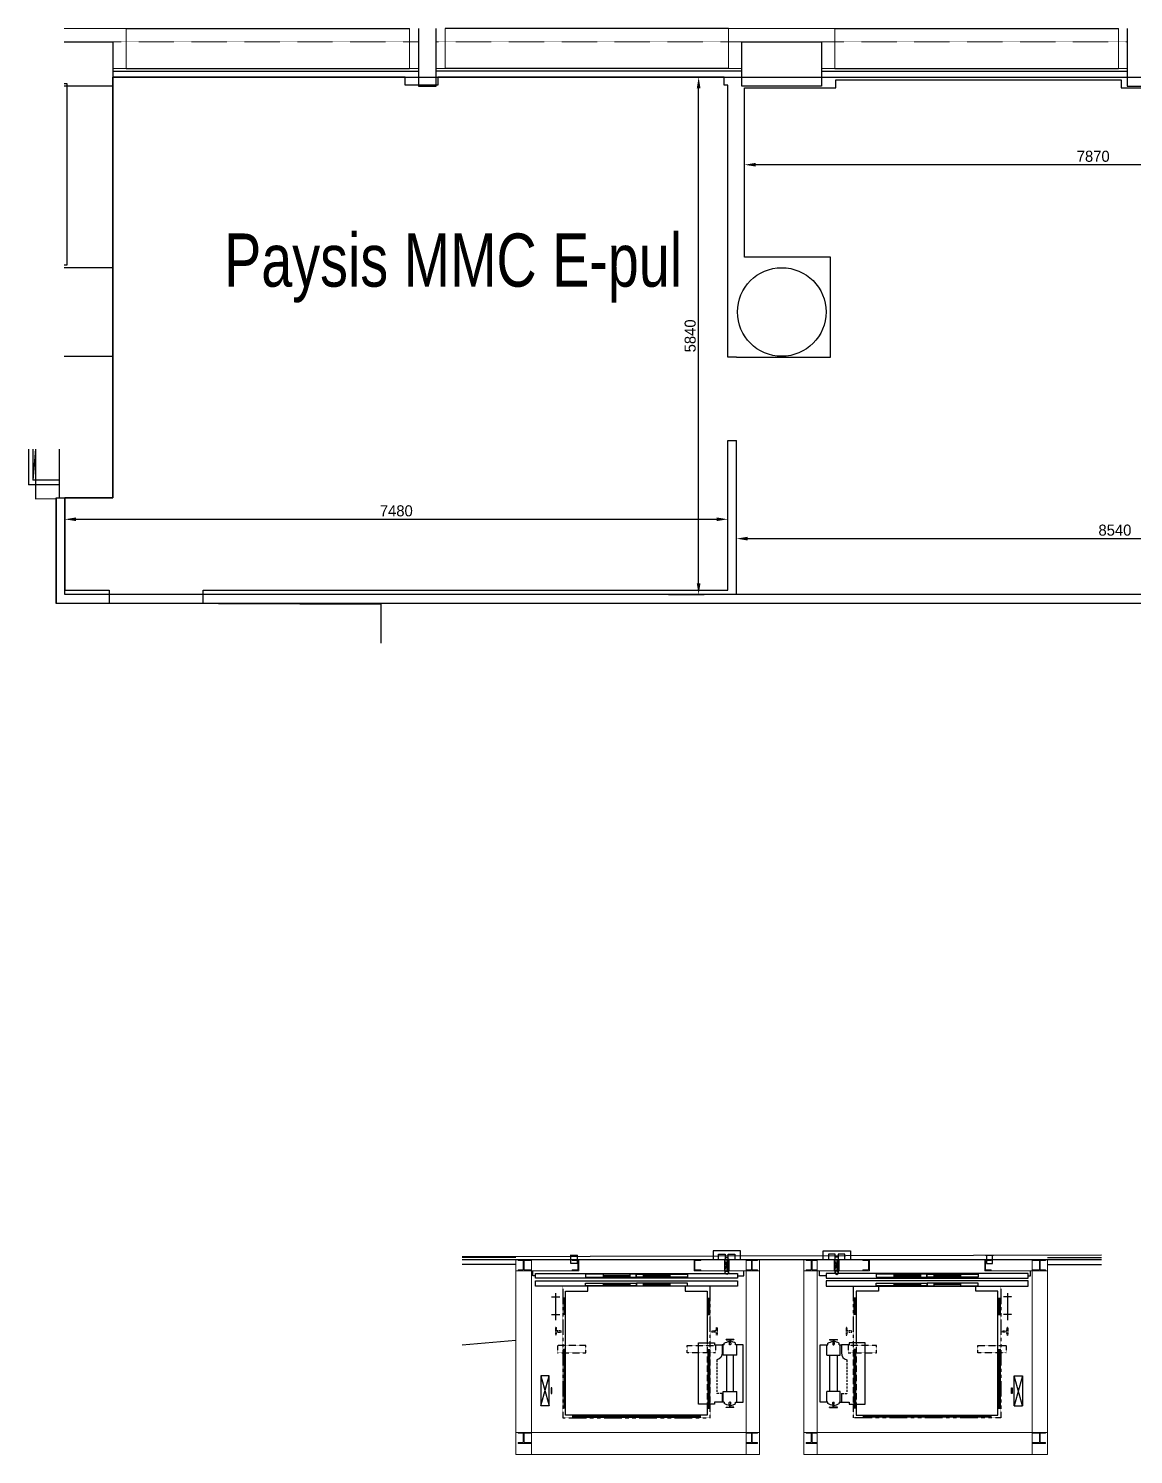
# Model space of a CAD drawing. Header units: millimetres. Extents: x 1367137 to 1391787, y -113814 to -97714.
# Drawn here: x 1367137 to 1379606, y -113814 to -97714 of the extents above; entities that cross this region are included whole.
import ezdxf

# ---------------------------------------------------------------- set-up
doc = ezdxf.new("R2010")
doc.units = ezdxf.units.MM
for name, pattern in [('CENTER2', [1.125, 0.75, -0.125, 0.125, -0.125]), ('DIVIDE', [1.25, 0.5, -0.25, 0, -0.25, 0, -0.25]), ('HIDDEN', [0.375, 0.25, -0.125]), ('PHANTOM', [2.5, 1.25, -0.25, 0.25, -0.25, 0.25, -0.25])]:
    doc.linetypes.add(name, pattern=pattern)
for name, color, linetype in [('Baca', 7, 'Continuous'), ('Divar-esas', 7, 'Continuous'), ('Divar-komek', 7, 'Continuous'), ('Lift', 7, 'Continuous'), ('Meheccer', 7, 'Continuous'), ('OFFICE_BOUNDARY', 3, 'Continuous'), ('Pencere', 7, 'Continuous'), ('plita 2', 7, 'Continuous'), ('sutun1', 7, 'Continuous'), ('Tavan', 7, 'Continuous')]:
    doc.layers.add(name, color=color, linetype=linetype)
doc.layers.add('Metalkonstruksiya', color=206, linetype='Continuous', lineweight=9)
doc.layers.add('obl. keramogranit', color=138, linetype='Continuous', lineweight=18, true_color=0x005252)
doc.layers.add('plita', color=182, linetype='Continuous', lineweight=5, true_color=0x3a07c5)
doc.styles.add('Yazilar', font='txt', dxfattribs={"width": 0.75})

msp = doc.modelspace()

# ---------------------------------------------------------------- linework, layer by layer
at = {"color": 1, "lineweight": 30}
for p, q in [((1368087, -103014), (1368087, -98264)), ((1368087, -98264), (1383087, -98264)), ((1367547, -103014), (1368087, -103014)), ((1367547, -104104), (1367547, -103014)), ((1383667, -104104), (1367547, -104104))]:
    msp.add_line(p, q, dxfattribs=at)
at = {"color": 18, "lineweight": -2, "true_color": 0x000000}
for p, q in [((1368087, -103014), (1368087, -98264)), ((1368087, -98264), (1383087, -98264)), ((1367547, -103014), (1368087, -103014)), ((1367547, -104104), (1367547, -103014)), ((1383667, -104104), (1367547, -104104))]:
    msp.add_line(p, q, dxfattribs=at)
at = {"color": 0, "lineweight": -2, "transparency": 16777216}
for p, q in [((1374359, -98264), (1374761, -98264)), ((1374699, -103979), (1374699, -98389)), ((1375217, -99686), (1375217, -99189)), ((1382962, -99252), (1375342, -99252)), ((1367547, -103527), (1367547, -103192)), ((1375027, -103527), (1375027, -103192)), ((1367672, -103255), (1374902, -103255)), ((1375127, -103699), (1375127, -103411)), ((1375252, -103473), (1383542, -103473)), ((1374359, -104104), (1374761, -104104))]:
    msp.add_line(p, q, dxfattribs=at)
for p, q in [((1376247, -98384), (1376247, -98294)), ((1376247, -98294), (1379467, -98294)), ((1379467, -98294), (1379467, -98384)), ((1375217, -100294), (1375217, -98384)), ((1375217, -98384), (1376247, -98384)), ((1379467, -98384), (1379847, -98384)), ((1376187, -100294), (1375217, -100294)), ((1376187, -101424), (1376187, -100294)), ((1375127, -101424), (1376187, -101424)), ((1375127, -104104), (1375127, -102364)), ((1383667, -104104), (1375127, -104104))]:
    msp.add_line(p, q)
for points in [[(1368207, -98264), (1368087, -98264), (1368087, -103014), (1367547, -103014), (1367547, -104054)], [(1368207, -98264), (1368087, -98264), (1368087, -103014), (1367547, -103014), (1367547, -104054)], [(1375127, -101424), (1375027, -101424), (1375027, -98354), (1374987, -98354), (1374987, -98264), (1371757, -98264), (1371757, -98354), (1371387, -98354), (1371387, -98264), (1368207, -98264)], [(1369107, -104204), (1369107, -104054), (1375027, -104054), (1375027, -102364), (1375127, -102364)], [(1367547, -104054), (1368047, -104054), (1368047, -104204)]]:
    msp.add_lwpolyline(points)
at = {"color": 18, "lineweight": 30, "true_color": 0x000000}
msp.add_lwpolyline([(1383767, -103014), (1383767, -104204), (1383667, -104204), (1367547, -104204), (1367447, -104204), (1367447, -103014), (1367547, -103014)], dxfattribs=at)
at = {"color": 0, "transparency": 16777216}
for points in [[(1374678, -98389), (1374720, -98389), (1374699, -98264)], [(1375342, -99231), (1375342, -99272), (1375217, -99252)], [(1367672, -103234), (1367672, -103275), (1367547, -103255)], [(1374902, -103234), (1374902, -103275), (1375027, -103255)], [(1375252, -103452), (1375252, -103494), (1375127, -103473)], [(1374678, -103979), (1374720, -103979), (1374699, -104104)]]:
    msp.add_solid(points, dxfattribs=at)
at = {"layer": 'Baca', "linetype": 'ByBlock'}
msp.add_line((1367214, -102464), (1367187, -102814), dxfattribs=at)
at = {"layer": 'Baca'}
msp.add_line((1372637, -112525), (1372029, -112580), dxfattribs=at)
at = {"layer": 'Divar-komek'}
for p, q in [((1368237, -97714), (1371437, -97714)), ((1375037, -97714), (1371837, -97714)), ((1376237, -97714), (1379437, -97714))]:
    msp.add_line(p, q, dxfattribs=at)
at = {"layer": 'Lift'}
for p, q in [((1373248, -111566), (1373335, -111566)), ((1378025, -111566), (1377938, -111566)), ((1374999, -111585), (1375033, -111585)), ((1375016, -111614), (1375016, -111739)), ((1376274, -111585), (1376240, -111585)), ((1376257, -111614), (1376257, -111739)), ((1372829, -111796), (1372829, -111739)), ((1372857, -111796), (1372829, -111796)), ((1373621, -111778), (1373621, -111810)), ((1373621, -111791), (1373921, -111791)), ((1373621, -111794), (1373921, -111794)), ((1373621, -111796), (1373921, -111796)), ((1373621, -111878), (1373621, -111910)), ((1373621, -111891), (1373921, -111891)), ((1373621, -111894), (1373921, -111894)), ((1373921, -111778), (1373921, -111810)), ((1373921, -111878), (1373921, -111910)), ((1374073, -111778), (1374073, -111810)), ((1374373, -111791), (1374073, -111791)), ((1374073, -111794), (1374373, -111794)), ((1374373, -111796), (1374073, -111796)), ((1374073, -111878), (1374073, -111910)), ((1374373, -111891), (1374073, -111891)), ((1374073, -111894), (1374373, -111894)), ((1374373, -111778), (1374373, -111810)), ((1374373, -111878), (1374373, -111910)), ((1374998, -111762), (1374998, -111739)), ((1375036, -111762), (1375036, -111739)), ((1376238, -111762), (1376238, -111739)), ((1376276, -111762), (1376276, -111739)), ((1376901, -111778), (1376901, -111810)), ((1376901, -111791), (1377201, -111791)), ((1377201, -111794), (1376901, -111794)), ((1376901, -111796), (1377201, -111796)), ((1376901, -111878), (1376901, -111910)), ((1376901, -111891), (1377201, -111891)), ((1377201, -111894), (1376901, -111894)), ((1377201, -111778), (1377201, -111810)), ((1377201, -111878), (1377201, -111910)), ((1377353, -111778), (1377353, -111810)), ((1377653, -111791), (1377353, -111791)), ((1377653, -111794), (1377353, -111794)), ((1377653, -111796), (1377353, -111796)), ((1377353, -111878), (1377353, -111910)), ((1377653, -111891), (1377353, -111891)), ((1377653, -111894), (1377353, -111894)), ((1377653, -111778), (1377653, -111810)), ((1377653, -111878), (1377653, -111910)), ((1378417, -111796), (1378444, -111796)), ((1378444, -111796), (1378444, -111739)), ((1373197, -112049), (1373166, -112049)), ((1373176, -112049), (1373176, -112233)), ((1373181, -112049), (1373181, -112233)), ((1373186, -112049), (1373186, -112233)), ((1373621, -111896), (1373921, -111896)), ((1374373, -111896), (1374073, -111896)), ((1374797, -112049), (1374828, -112049)), ((1374807, -112049), (1374807, -112233)), ((1374812, -112049), (1374812, -112233)), ((1374817, -112049), (1374817, -112233)), ((1376477, -112049), (1376446, -112049)), ((1376456, -112049), (1376456, -112233)), ((1376461, -112049), (1376461, -112233)), ((1376466, -112049), (1376466, -112233)), ((1376901, -111896), (1377201, -111896)), ((1377653, -111896), (1377353, -111896)), ((1378077, -112049), (1378108, -112049)), ((1378087, -112049), (1378087, -112233)), ((1378092, -112049), (1378092, -112233)), ((1378097, -112049), (1378097, -112233)), ((1373197, -112233), (1373166, -112233)), ((1374797, -112233), (1374828, -112233)), ((1376477, -112233), (1376446, -112233)), ((1378077, -112233), (1378108, -112233)), ((1373197, -112629), (1373166, -112629)), ((1373176, -112629), (1373176, -113289)), ((1373181, -112629), (1373181, -113289)), ((1373186, -112629), (1373186, -113289)), ((1374797, -112629), (1374828, -112629)), ((1374807, -112629), (1374807, -113289)), ((1374812, -112629), (1374812, -113289)), ((1374817, -112629), (1374817, -113289)), ((1376477, -112629), (1376446, -112629)), ((1376456, -112629), (1376456, -113289)), ((1376461, -112629), (1376461, -113289)), ((1376466, -112629), (1376466, -113289)), ((1378077, -112629), (1378108, -112629)), ((1378087, -112629), (1378087, -113289)), ((1378092, -112629), (1378092, -113289)), ((1378097, -112629), (1378097, -113289)), ((1373197, -113289), (1373166, -113289)), ((1374797, -113289), (1374828, -113289)), ((1376477, -113289), (1376446, -113289)), ((1378077, -113289), (1378108, -113289)), ((1373277, -113369), (1373277, -113399)), ((1373277, -113379), (1374717, -113379)), ((1373277, -113384), (1374717, -113384)), ((1373277, -113389), (1374717, -113389)), ((1374717, -113369), (1374717, -113399)), ((1376557, -113369), (1376557, -113399)), ((1377997, -113379), (1376557, -113379)), ((1377997, -113384), (1376557, -113384)), ((1377997, -113389), (1376557, -113389)), ((1377997, -113369), (1377997, -113399))]:
    msp.add_line(p, q, dxfattribs=at)
at = {"layer": 'Lift', "linetype": 'CENTER2'}
for p, q in [((1375042, -111739), (1374992, -111614)), ((1374992, -111739), (1375042, -111614)), ((1376232, -111739), (1376282, -111614)), ((1376282, -111739), (1376232, -111614)), ((1373038, -112034), (1373133, -112034)), ((1373086, -112297), (1373086, -111994)), ((1378235, -112034), (1378140, -112034)), ((1378188, -112297), (1378188, -111994)), ((1373038, -112234), (1373133, -112234)), ((1378235, -112234), (1378140, -112234))]:
    msp.add_line(p, q, dxfattribs=at)
at = {"layer": 'Lift', "linetype": 'HIDDEN', "ltscale": 10}
for p, q in [((1374998, -111739), (1374998, -111614)), ((1375036, -111739), (1375036, -111614)), ((1376238, -111739), (1376238, -111614)), ((1376276, -111739), (1376276, -111614))]:
    msp.add_line(p, q, dxfattribs=at)
at = {"layer": 'Lift', "linetype": 'Continuous'}
for p, q in [((1373197, -113369), (1373197, -111969)), ((1373197, -111969), (1373447, -111969)), ((1373447, -111969), (1373447, -111914)), ((1377827, -111969), (1377827, -111914)), ((1378077, -111969), (1377827, -111969)), ((1378077, -113369), (1378077, -111969)), ((1374797, -113241), (1374797, -113369)), ((1376477, -113241), (1376477, -113369)), ((1374797, -113369), (1373197, -113369)), ((1376477, -113369), (1378077, -113369))]:
    msp.add_line(p, q, dxfattribs=at)
at = {"layer": 'Lift', "linetype": 'PHANTOM', "ltscale": 0.5}
for p, q in [((1374828, -112557), (1374828, -111914)), ((1376446, -112557), (1376446, -111914))]:
    msp.add_line(p, q, dxfattribs=at)
at = {"layer": 'Lift', "linetype": 'ByBlock'}
for p, q in [((1375098, -112514), (1375008, -112514)), ((1375008, -112514), (1375008, -112516)), ((1375009, -112518), (1375046, -112522)), ((1375050, -112526), (1375050, -112547)), ((1375056, -112526), (1375056, -112547)), ((1375096, -112518), (1375060, -112522)), ((1375098, -112514), (1375098, -112516)), ((1376176, -112514), (1376266, -112514)), ((1376176, -112514), (1376176, -112516)), ((1376177, -112518), (1376214, -112522)), ((1376218, -112526), (1376218, -112547)), ((1376224, -112526), (1376224, -112547)), ((1376264, -112518), (1376228, -112522)), ((1376266, -112514), (1376266, -112516)), ((1374989, -112574), (1374963, -112574)), ((1374963, -112574), (1374963, -112666)), ((1374976, -112694), (1374976, -112574)), ((1375129, -112694), (1374976, -112694)), ((1374989, -112574), (1374989, -112558)), ((1375013, -112694), (1375013, -113104)), ((1375045, -112551), (1375045, -112570)), ((1375048, -112549), (1375047, -112549)), ((1375057, -112574), (1375049, -112574)), ((1375059, -112549), (1375058, -112549)), ((1375061, -112551), (1375061, -112570)), ((1375093, -113104), (1375093, -112694)), ((1375129, -112694), (1375129, -112574)), ((1376144, -112694), (1376144, -112574)), ((1376144, -112694), (1376297, -112694)), ((1376181, -113104), (1376181, -112694)), ((1376213, -112551), (1376213, -112570)), ((1376215, -112549), (1376216, -112549)), ((1376217, -112574), (1376225, -112574)), ((1376226, -112549), (1376227, -112549)), ((1376229, -112551), (1376229, -112570)), ((1376261, -112694), (1376261, -113104)), ((1376284, -112574), (1376284, -112558)), ((1376284, -112574), (1376311, -112574)), ((1376297, -112694), (1376297, -112574)), ((1376311, -112574), (1376311, -112666)), ((1374963, -113126), (1374963, -113224)), ((1374976, -113104), (1375129, -113104)), ((1374976, -113224), (1374976, -113104)), ((1375129, -113224), (1375129, -113104)), ((1376297, -113104), (1376144, -113104)), ((1376144, -113224), (1376144, -113104)), ((1376297, -113224), (1376297, -113104)), ((1376311, -113126), (1376311, -113224)), ((1374989, -113224), (1374963, -113224)), ((1374989, -113224), (1374989, -113239)), ((1375008, -113284), (1375008, -113281)), ((1375098, -113284), (1375008, -113284)), ((1375009, -113279), (1375046, -113276)), ((1375045, -113246), (1375045, -113228)), ((1375048, -113248), (1375047, -113248)), ((1375057, -113224), (1375049, -113224)), ((1375050, -113272), (1375050, -113250)), ((1375056, -113272), (1375056, -113250)), ((1375059, -113248), (1375058, -113248)), ((1375096, -113279), (1375060, -113276)), ((1375061, -113246), (1375061, -113228)), ((1375098, -113284), (1375098, -113281)), ((1376176, -113284), (1376176, -113281)), ((1376176, -113284), (1376266, -113284)), ((1376177, -113279), (1376214, -113276)), ((1376213, -113246), (1376213, -113228)), ((1376215, -113248), (1376216, -113248)), ((1376217, -113224), (1376225, -113224)), ((1376218, -113272), (1376218, -113250)), ((1376224, -113272), (1376224, -113250)), ((1376226, -113248), (1376227, -113248)), ((1376264, -113279), (1376228, -113276)), ((1376229, -113246), (1376229, -113228)), ((1376266, -113284), (1376266, -113281)), ((1376284, -113224), (1376311, -113224)), ((1376284, -113224), (1376284, -113239))]:
    msp.add_line(p, q, dxfattribs=at)
at = {"layer": 'Lift', "linetype": 'HIDDEN'}
for p, q in [((1374797, -112557), (1374797, -113241)), ((1374828, -113241), (1374828, -112557)), ((1376446, -113241), (1376446, -112557)), ((1376477, -112557), (1376477, -113241))]:
    msp.add_line(p, q, dxfattribs=at)
at = {"layer": 'Lift', "linetype": 'HIDDEN', "ltscale": 100}
for p, q in [((1374903, -112745), (1374903, -113126)), ((1376371, -112745), (1376371, -113126)), ((1374963, -113126), (1374903, -113126)), ((1376311, -113126), (1376371, -113126))]:
    msp.add_line(p, q, dxfattribs=at)
at = {"layer": 'Lift', "extrusion": (0, 0, -1), "const_width": 13.1}
msp.add_lwpolyline([(-1373248, -111566), (-1373335, -111566)], dxfattribs=at)
at = {"layer": 'Lift', "extrusion": (0, 0, -1)}
for points in [[(-1373327, -111573), (-1373327, -111659), (-1373327, -111659), (-1373257, -111659), (-1373257, -111566)], [(-1374923, -111614), (-1374923, -111553), (-1374999, -111553), (-1374999, -111614)], [(-1375033, -111614), (-1375033, -111553), (-1375109, -111553), (-1375109, -111614)], [(-1375137, -111796), (-1375210, -111796), (-1375210, -111739)]]:
    msp.add_lwpolyline(points, dxfattribs=at)
at = {"layer": 'Lift', "ltscale": 2, "extrusion": (0, 0, -1)}
msp.add_lwpolyline([(-1375170, -111614), (-1375170, -111514), (-1374863, -111514), (-1374863, -111614)], dxfattribs=at)
at = {"layer": 'Lift', "ltscale": 2}
msp.add_lwpolyline([(1376104, -111614), (1376104, -111514), (1376411, -111514), (1376411, -111614)], dxfattribs=at)
at = {"layer": 'Lift'}
for points in [[(1376240, -111614), (1376240, -111553), (1376164, -111553), (1376164, -111614)], [(1376350, -111614), (1376350, -111553), (1376274, -111553), (1376274, -111614)], [(1377947, -111573), (1377947, -111659), (1377947, -111659), (1378017, -111659), (1378017, -111566)], [(1376137, -111796), (1376063, -111796), (1376063, -111739)]]:
    msp.add_lwpolyline(points, dxfattribs=at)
at = {"layer": 'Lift', "const_width": 13.1}
msp.add_lwpolyline([(1378025, -111566), (1377938, -111566)], dxfattribs=at)
at = {"layer": 'Lift', "linetype": 'Continuous', "extrusion": (0, 0, -1)}
for points in [[(-1375042, -111614), (-1375042, -111614), (-1374992, -111614), (-1374992, -111739), (-1375042, -111739), (-1375042, -111614)], [(-1375137, -111769), (-1375137, -111824), (-1372857, -111824), (-1372857, -111769), (-1375137, -111769)], [(-1375137, -111854), (-1375137, -111914), (-1372857, -111914), (-1372857, -111854), (-1375137, -111854)], [(-1374547, -111914), (-1374547, -111969), (-1374797, -111969), (-1374797, -112557)], [(-1373014, -113264), (-1373014, -112924), (-1372918, -112924), (-1373014, -113264), (-1372918, -113264), (-1373014, -112924), (-1372918, -112924), (-1372918, -113264)]]:
    msp.add_lwpolyline(points, dxfattribs=at)
at = {"layer": 'Lift', "linetype": 'Continuous'}
for points in [[(1376232, -111614), (1376232, -111614), (1376282, -111614), (1376282, -111739), (1376232, -111739), (1376232, -111614)], [(1376137, -111769), (1376137, -111824), (1378417, -111824), (1378417, -111769), (1376137, -111769)], [(1376137, -111854), (1376137, -111914), (1378417, -111914), (1378417, -111854), (1376137, -111854)], [(1376727, -111914), (1376727, -111969), (1376477, -111969), (1376477, -112557)], [(1378259, -113264), (1378259, -112924), (1378355, -112924), (1378259, -113264), (1378355, -113264), (1378259, -112924), (1378355, -112924), (1378355, -113264)]]:
    msp.add_lwpolyline(points, dxfattribs=at)
at = {"layer": 'Lift', "linetype": 'Continuous', "extrusion": (0, 0, -1)}
for points in [[(-1373422, -111810), (-1373994, -111810), (-1373994, -111778), (-1373422, -111778)], [(-1373422, -111878), (-1373994, -111878), (-1373994, -111910), (-1373422, -111910)], [(-1374572, -111810), (-1373999, -111810), (-1373999, -111778), (-1374572, -111778)], [(-1374572, -111878), (-1373999, -111878), (-1373999, -111910), (-1374572, -111910)]]:
    msp.add_lwpolyline(points, close=True, dxfattribs=at)
at = {"layer": 'Lift', "linetype": 'Continuous'}
for points in [[(1376702, -111810), (1377274, -111810), (1377274, -111778), (1376702, -111778)], [(1376702, -111878), (1377274, -111878), (1377274, -111910), (1376702, -111910)], [(1377852, -111810), (1377279, -111810), (1377279, -111778), (1377852, -111778)], [(1377852, -111878), (1377279, -111878), (1377279, -111910), (1377852, -111910)]]:
    msp.add_lwpolyline(points, close=True, dxfattribs=at)
at = {"layer": 'Lift', "linetype": 'PHANTOM', "ltscale": 0.5, "extrusion": (0, 0, -1)}
msp.add_lwpolyline([(-1373166, -111914), (-1373166, -113399), (-1374828, -113399), (-1374828, -113241)], dxfattribs=at)
at = {"layer": 'Lift', "linetype": 'PHANTOM', "ltscale": 0.5}
msp.add_lwpolyline([(1378108, -111914), (1378108, -113399), (1376446, -113399), (1376446, -113241)], dxfattribs=at)
at = {"layer": 'Lift', "linetype": 'DIVIDE', "extrusion": (0, 0, -1)}
for points in [[(-1373147, -112417), (-1373146, -112416), (-1373113, -112416, 0.355675), (-1373109, -112419), (-1373099, -112419, 0.393341), (-1373095, -112415), (-1373093, -112382, -0.393341), (-1373090, -112379), (-1373085, -112379), (-1373085, -112468), (-1373090, -112468, -0.393341), (-1373093, -112465), (-1373095, -112432, 0.393341), (-1373099, -112428), (-1373109, -112428, 0.355675), (-1373113, -112432), (-1373146, -112432), (-1373147, -112431)], [(-1374847, -112417), (-1374848, -112416), (-1374880, -112416, -0.355675), (-1374884, -112419), (-1374894, -112419, -0.393341), (-1374898, -112415), (-1374900, -112382, 0.393341), (-1374903, -112379), (-1374909, -112379), (-1374909, -112468), (-1374903, -112468, 0.393341), (-1374900, -112465), (-1374898, -112432, -0.393341), (-1374894, -112428), (-1374884, -112428, -0.355675), (-1374880, -112432), (-1374848, -112432), (-1374847, -112431)]]:
    msp.add_lwpolyline(points, format="xyb", close=True, dxfattribs=at)
at = {"layer": 'Lift', "linetype": 'ByBlock', "extrusion": (0, 0, -1)}
msp.add_lwpolyline([(-1375056, -113261, -0.106881), (-1375116, -113239), (-1375116, -113224), (-1375203, -113224), (-1375203, -112574), (-1375116, -112574), (-1375116, -112558, -0.106881), (-1375056, -112536)], format="xyb", dxfattribs=at)
at = {"layer": 'Lift', "linetype": 'ByBlock'}
msp.add_lwpolyline([(1376218, -113261, -0.106881), (1376157, -113239), (1376157, -113224), (1376071, -113224), (1376071, -112574), (1376157, -112574), (1376157, -112558, -0.106881), (1376218, -112536)], format="xyb", dxfattribs=at)
at = {"layer": 'Lift', "linetype": 'DIVIDE'}
for points in [[(1376427, -112417), (1376426, -112416), (1376393, -112416, -0.355675), (1376389, -112419), (1376379, -112419, -0.393341), (1376375, -112415), (1376373, -112382, 0.393341), (1376370, -112379), (1376365, -112379), (1376365, -112468), (1376370, -112468, 0.393341), (1376373, -112465), (1376375, -112432, -0.393341), (1376379, -112428), (1376389, -112428, -0.355675), (1376393, -112432), (1376426, -112432), (1376427, -112431)], [(1378127, -112417), (1378128, -112416), (1378160, -112416, 0.355675), (1378164, -112419), (1378174, -112419, 0.393341), (1378178, -112415), (1378180, -112382, -0.393341), (1378183, -112379), (1378189, -112379), (1378189, -112468), (1378183, -112468, -0.393341), (1378180, -112465), (1378178, -112432, 0.393341), (1378174, -112428), (1378164, -112428, 0.355675), (1378160, -112432), (1378128, -112432), (1378127, -112431)]]:
    msp.add_lwpolyline(points, format="xyb", close=True, dxfattribs=at)
at = {"layer": 'Lift', "linetype": 'HIDDEN', "extrusion": (0, 0, -1)}
for points in [[(-1373106, -112665), (-1373426, -112665), (-1373426, -112582), (-1373106, -112582)], [(-1374568, -112582), (-1374888, -112582), (-1374888, -112665), (-1374568, -112665)]]:
    msp.add_lwpolyline(points, close=True, dxfattribs=at)
at = {"layer": 'Lift', "linetype": 'ByBlock', "extrusion": (0, 0, -1)}
msp.add_lwpolyline([(-1374963, -113224), (-1374877, -113224), (-1374877, -113244), (-1374697, -113244), (-1374697, -112554), (-1374877, -112554), (-1374877, -112574), (-1374963, -112574)], dxfattribs=at)
at = {"layer": 'Lift', "linetype": 'ByBlock'}
msp.add_lwpolyline([(1376311, -113224), (1376396, -113224), (1376396, -113244), (1376577, -113244), (1376577, -112554), (1376396, -112554), (1376396, -112574), (1376311, -112574)], dxfattribs=at)
at = {"layer": 'Lift', "linetype": 'HIDDEN'}
for points in [[(1376706, -112582), (1376386, -112582), (1376386, -112665), (1376706, -112665)], [(1378168, -112665), (1377848, -112665), (1377848, -112582), (1378168, -112582)]]:
    msp.add_lwpolyline(points, close=True, dxfattribs=at)
at = {"layer": 'Lift', "linetype": 'Continuous', "extrusion": (0, 0, -1)}
msp.add_lwpolyline([(-1373039, -113124), (-1373039, -113063, -0.414214), (-1373037, -113061, -0.414214), (-1373034, -113063), (-1373034, -113124, -0.414214), (-1373037, -113127, -0.414214), (-1373039, -113124, -0.414214), (-1373041, -113127, -0.414214), (-1373043, -113124), (-1373043, -113063, -0.414214), (-1373041, -113061, -0.414214), (-1373039, -113063)], format="xyb", dxfattribs=at)
at = {"layer": 'Lift', "linetype": 'Continuous'}
msp.add_lwpolyline([(1378234, -113124), (1378234, -113063, -0.414214), (1378237, -113061, -0.414214), (1378239, -113063), (1378239, -113124, -0.414214), (1378237, -113127, -0.414214), (1378234, -113124, -0.414214), (1378232, -113127, -0.414214), (1378230, -113124), (1378230, -113063, -0.414214), (1378232, -113061, -0.414214), (1378234, -113063)], format="xyb", dxfattribs=at)
at = {"layer": 'Lift', "linetype": 'Continuous', "extrusion": (0, 0, -1)}
for centre in [(-1373086, -112034), (-1373086, -112234)]:
    msp.add_circle(centre, 3, dxfattribs=at)
at = {"layer": 'Lift', "linetype": 'Continuous'}
for centre in [(1378188, -112034), (1378188, -112234)]:
    msp.add_circle(centre, 3, dxfattribs=at)
at = {"layer": 'Lift', "linetype": 'HIDDEN', "ltscale": 10, "extrusion": (0, 0, -1)}
msp.add_arc((-1375017, -111762), 19, 0, 180, dxfattribs=at)
at = {"layer": 'Lift', "extrusion": (0, 0, -1)}
msp.add_arc((-1375017, -111762), 19, 180, 0, dxfattribs=at)
at = {"layer": 'Lift', "linetype": 'HIDDEN', "ltscale": 10}
msp.add_arc((1376257, -111762), 19, 0, 180, dxfattribs=at)
at = {"layer": 'Lift'}
msp.add_arc((1376257, -111762), 19, 180, 0, dxfattribs=at)
at = {"layer": 'Lift', "linetype": 'ByBlock', "extrusion": (0, 0, -1)}
for centre, radius, start, end in [((-1375069, -112687), 152, 58.2349, 82.6375), ((-1375010, -112516), 2, -83.991, 0), ((-1375046, -112526), 4, 90, 180), ((-1375046, -112526), 4, 90, 180), ((-1375060, -112526), 4, 0, 90), ((-1375060, -112526), 4, 0, 90), ((-1375096, -112516), 2, 180, -96.009), ((-1374890, -112673), 73.4, 174.3556, -100.2437), ((-1375047, -112551), 2, 0, 90), ((-1375049, -112570), 4, -90, 0), ((-1375048, -112547), 2, 180, -90), ((-1375058, -112547), 2, -90, 0), ((-1375057, -112570), 4, 180, -90), ((-1375059, -112551), 2, 90, 180), ((-1375069, -113110), 152, -82.6375, -58.2349), ((-1375010, -113281), 2, 0, 83.991), ((-1375049, -113228), 4, 0, 90), ((-1375047, -113246), 2, -90, 0), ((-1375046, -113272), 4, 180, -90), ((-1375046, -113272), 4, 180, -90), ((-1375048, -113250), 2, 90, 180), ((-1375058, -113250), 2, 0, 90), ((-1375060, -113272), 4, -90, 0), ((-1375060, -113272), 4, -90, 0), ((-1375057, -113228), 4, 90, 180), ((-1375059, -113246), 2, 180, -90), ((-1375096, -113281), 2, 96.009, 180)]:
    msp.add_arc(centre, radius, start, end, dxfattribs=at)
at = {"layer": 'Lift', "linetype": 'ByBlock'}
for centre, radius, start, end in [((1376178, -112516), 2, 180, -96.009), ((1376214, -112526), 4, 0, 90), ((1376214, -112526), 4, 0, 90), ((1376228, -112526), 4, 90, 180), ((1376228, -112526), 4, 90, 180), ((1376204, -112687), 152, 58.2349, 82.6375), ((1376264, -112516), 2, -83.991, 0), ((1376215, -112551), 2, 90, 180), ((1376217, -112570), 4, 180, -90), ((1376216, -112547), 2, -90, 0), ((1376226, -112547), 2, 180, -90), ((1376225, -112570), 4, -90, 0), ((1376227, -112551), 2, 0, 90), ((1376384, -112673), 73.4, 174.3556, -100.2437), ((1376178, -113281), 2, 96.009, 180), ((1376217, -113228), 4, 90, 180), ((1376215, -113246), 2, 180, -90), ((1376214, -113272), 4, -90, 0), ((1376214, -113272), 4, -90, 0), ((1376216, -113250), 2, 0, 90), ((1376204, -113110), 152, -82.6375, -58.2349), ((1376226, -113250), 2, 90, 180), ((1376228, -113272), 4, 180, -90), ((1376228, -113272), 4, 180, -90), ((1376225, -113228), 4, 0, 90), ((1376227, -113246), 2, -90, 0), ((1376264, -113281), 2, 0, 83.991)]:
    msp.add_arc(centre, radius, start, end, dxfattribs=at)
at = {"layer": 'Meheccer'}
for p, q in [((1372637, -111589), (1372029, -111589)), ((1372637, -111669), (1372029, -111669)), ((1378637, -111589), (1379244, -111589)), ((1378637, -111669), (1379244, -111669))]:
    msp.add_line(p, q, dxfattribs=at)
at = {"layer": 'Metalkonstruksiya', "extrusion": (0, 0, -1)}
for points in [[(-1372637, -111614), (-1372812, -111614), (-1372812, -113814), (-1372637, -113814)], [(-1372812, -111624), (-1372812, -111614), (-1372662, -111614), (-1372662, -111624), (-1372719, -111624), (-1372719, -111729), (-1372662, -111729), (-1372662, -111739), (-1372812, -111739), (-1372812, -111729), (-1372729, -111729), (-1372729, -111624)], [(-1373272, -111729), (-1373337, -111729), (-1373337, -111624), (-1373272, -111624), (-1373272, -111614), (-1373347, -111614), (-1373347, -111739), (-1373272, -111739)], [(-1375387, -111739), (-1374647, -111739), (-1374647, -111614), (-1375387, -111614)], [(-1374722, -111729), (-1374657, -111729), (-1374657, -111624), (-1374722, -111624), (-1374722, -111614), (-1374647, -111614), (-1374647, -111739), (-1374722, -111739)], [(-1375237, -111614), (-1375387, -111614), (-1375387, -113814), (-1375237, -113814)], [(-1375237, -111624), (-1375237, -111614), (-1375362, -111614), (-1375362, -111624), (-1375304, -111624), (-1375304, -111729), (-1375362, -111729), (-1375362, -111739), (-1375237, -111739), (-1375237, -111729), (-1375294, -111729), (-1375294, -111624)], [(-1375387, -113564), (-1372637, -113564), (-1372637, -113814), (-1375387, -113814)], [(-1372812, -113574), (-1372812, -113564), (-1372662, -113564), (-1372662, -113574), (-1372719, -113574), (-1372719, -113679), (-1372662, -113679), (-1372662, -113689), (-1372812, -113689), (-1372812, -113679), (-1372729, -113679), (-1372729, -113574)], [(-1375237, -113574), (-1375237, -113564), (-1375362, -113564), (-1375362, -113574), (-1375304, -113574), (-1375304, -113679), (-1375362, -113679), (-1375362, -113689), (-1375237, -113689), (-1375237, -113679), (-1375294, -113679), (-1375294, -113574)]]:
    msp.add_lwpolyline(points, close=True, dxfattribs=at)
msp.add_lwpolyline([(-1373232, -111614), (-1372637, -111614), (-1372637, -111739), (-1373347, -111739), (-1373347, -111614), (-1373232, -111614)], dxfattribs=at)
at = {"layer": 'Metalkonstruksiya'}
for points in [[(1375887, -111739), (1376627, -111739), (1376627, -111614), (1375887, -111614)], [(1376037, -111614), (1375887, -111614), (1375887, -113814), (1376037, -113814)], [(1376037, -111624), (1376037, -111614), (1375912, -111614), (1375912, -111624), (1375969, -111624), (1375969, -111729), (1375912, -111729), (1375912, -111739), (1376037, -111739), (1376037, -111729), (1375979, -111729), (1375979, -111624)], [(1376552, -111729), (1376617, -111729), (1376617, -111624), (1376552, -111624), (1376552, -111614), (1376627, -111614), (1376627, -111739), (1376552, -111739)], [(1378002, -111729), (1377937, -111729), (1377937, -111624), (1378002, -111624), (1378002, -111614), (1377927, -111614), (1377927, -111739), (1378002, -111739)], [(1378637, -111614), (1378462, -111614), (1378462, -113814), (1378637, -113814)], [(1378462, -111624), (1378462, -111614), (1378612, -111614), (1378612, -111624), (1378554, -111624), (1378554, -111729), (1378612, -111729), (1378612, -111739), (1378462, -111739), (1378462, -111729), (1378544, -111729), (1378544, -111624)], [(1375887, -113564), (1378637, -113564), (1378637, -113814), (1375887, -113814)], [(1376037, -113574), (1376037, -113564), (1375912, -113564), (1375912, -113574), (1375969, -113574), (1375969, -113679), (1375912, -113679), (1375912, -113689), (1376037, -113689), (1376037, -113679), (1375979, -113679), (1375979, -113574)], [(1378462, -113574), (1378462, -113564), (1378612, -113564), (1378612, -113574), (1378554, -113574), (1378554, -113679), (1378612, -113679), (1378612, -113689), (1378462, -113689), (1378462, -113679), (1378544, -113679), (1378544, -113574)]]:
    msp.add_lwpolyline(points, close=True, dxfattribs=at)
msp.add_lwpolyline([(1378042, -111614), (1378637, -111614), (1378637, -111739), (1377927, -111739), (1377927, -111614), (1378042, -111614)], dxfattribs=at)
at = {"layer": 'obl. keramogranit'}
for p, q in [((1368237, -97714), (1367537, -97714)), ((1368237, -98164), (1368237, -97714)), ((1371437, -98164), (1371437, -97714)), ((1371837, -98164), (1371837, -97714)), ((1376237, -97714), (1375037, -97714)), ((1375037, -98164), (1375037, -97714)), ((1376237, -98164), (1376237, -97714)), ((1379437, -98164), (1379437, -97714)), ((1368237, -98164), (1368087, -98164)), ((1371537, -98164), (1371437, -98164)), ((1371737, -98164), (1371837, -98164)), ((1375037, -98164), (1375187, -98164)), ((1376237, -98164), (1376087, -98164)), ((1379537, -98164), (1379437, -98164))]:
    msp.add_line(p, q, dxfattribs=at)
at = {"layer": 'OFFICE_BOUNDARY'}
msp.add_lwpolyline([(1367547, -103014), (1368087, -103014), (1368087, -98264), (1383087, -98264), (1383087, -103104), (1383667, -103104), (1383667, -104104), (1367547, -104104), (1367547, -103014)], close=True, dxfattribs=at)
at = {"layer": 'Pencere'}
for p, q in [((1368087, -98194), (1371537, -98194)), ((1368237, -98164), (1371437, -98164)), ((1375187, -98194), (1371737, -98194)), ((1375037, -98164), (1371837, -98164)), ((1376087, -98194), (1379537, -98194)), ((1376237, -98164), (1379437, -98164))]:
    msp.add_line(p, q, dxfattribs=at)
at = {"layer": 'plita', "linetype": 'HIDDEN', "ltscale": 5}
for p, q in [((1368087, -97864), (1371537, -97864)), ((1375187, -97864), (1371737, -97864)), ((1376087, -97864), (1379537, -97864))]:
    msp.add_line(p, q, dxfattribs=at)
at = {"layer": 'plita 2'}
for p, q in [((1367187, -102464), (1367187, -102814)), ((1367487, -102814), (1367187, -102814)), ((1372029, -111614), (1379244, -111614))]:
    msp.add_line(p, q, dxfattribs=at)
at = {"layer": 'sutun1'}
for p, q in [((1371537, -97714), (1371537, -98364)), ((1371737, -98364), (1371737, -97714)), ((1379537, -97714), (1379537, -98364)), ((1367537, -97864), (1368087, -97864)), ((1368087, -97864), (1368087, -98364)), ((1368087, -98364), (1367537, -98364)), ((1368087, -100414), (1368087, -98314)), ((1371537, -98364), (1371737, -98364)), ((1379537, -98364), (1379737, -98364)), ((1368087, -100414), (1367537, -100414)), ((1368087, -101414), (1368087, -100414)), ((1367537, -101414), (1368087, -101414)), ((1368087, -101414), (1368087, -103014)), ((1367487, -103014), (1367487, -102464)), ((1367487, -103014), (1368087, -103014))]:
    msp.add_line(p, q, dxfattribs=at)
at = {"layer": 'sutun1', "color": 134}
for p, q in [((1367537, -98334), (1367567, -98334)), ((1367567, -98334), (1367567, -100384)), ((1367567, -100384), (1367537, -100384)), ((1367217, -102464), (1367217, -103022)), ((1367217, -103022), (1367447, -103019)), ((1367447, -103019), (1367447, -104199)), ((1367447, -104199), (1371112, -104214)), ((1371112, -104214), (1371112, -104654)), ((1379244, -111565), (1372029, -111582))]:
    msp.add_line(p, q, dxfattribs=at)
at = {"layer": 'sutun1'}
msp.add_lwpolyline([(1375187, -97864), (1376087, -97864), (1376087, -98364), (1375187, -98364)], close=True, dxfattribs=at)
msp.add_circle((1375637, -100914), 500, dxfattribs=at)
at = {"layer": 'Tavan', "linetype": 'ByBlock'}
for p in [(1367137, -102464), (1367487, -102864)]:
    msp.add_line(p, (1367137, -102864), dxfattribs=at)

# ---------------------------------------------------------------- texts
at = {"color": 0, "transparency": 16777216, "char_height": 125, "attachment_point": 5}
for s, insert in [('7870', (1379152, -99157)), ('7480', (1371287, -103160)), ('8540', (1379397, -103378))]:
    msp.add_mtext(s, dxfattribs=dict(at, insert=insert))
at = {"color": 0, "transparency": 16777216, "insert": (1374604, -101184), "char_height": 125, "attachment_point": 5, "rotation": 90}
msp.add_mtext('5840', dxfattribs=at)
at = {"layer": 'Divar-esas', "insert": (1369344, -100028), "char_height": 600, "attachment_point": 1, "style": 'Yazilar'}
msp.add_mtext_dynamic_manual_height_columns('{\\f@Arial Unicode MS|b0|i0|c0|p34;Paysis MMC E-pul}', width=8453.4, gutter_width=250, heights=[-786], dxfattribs=at)

doc.saveas('drawing.dxf')
